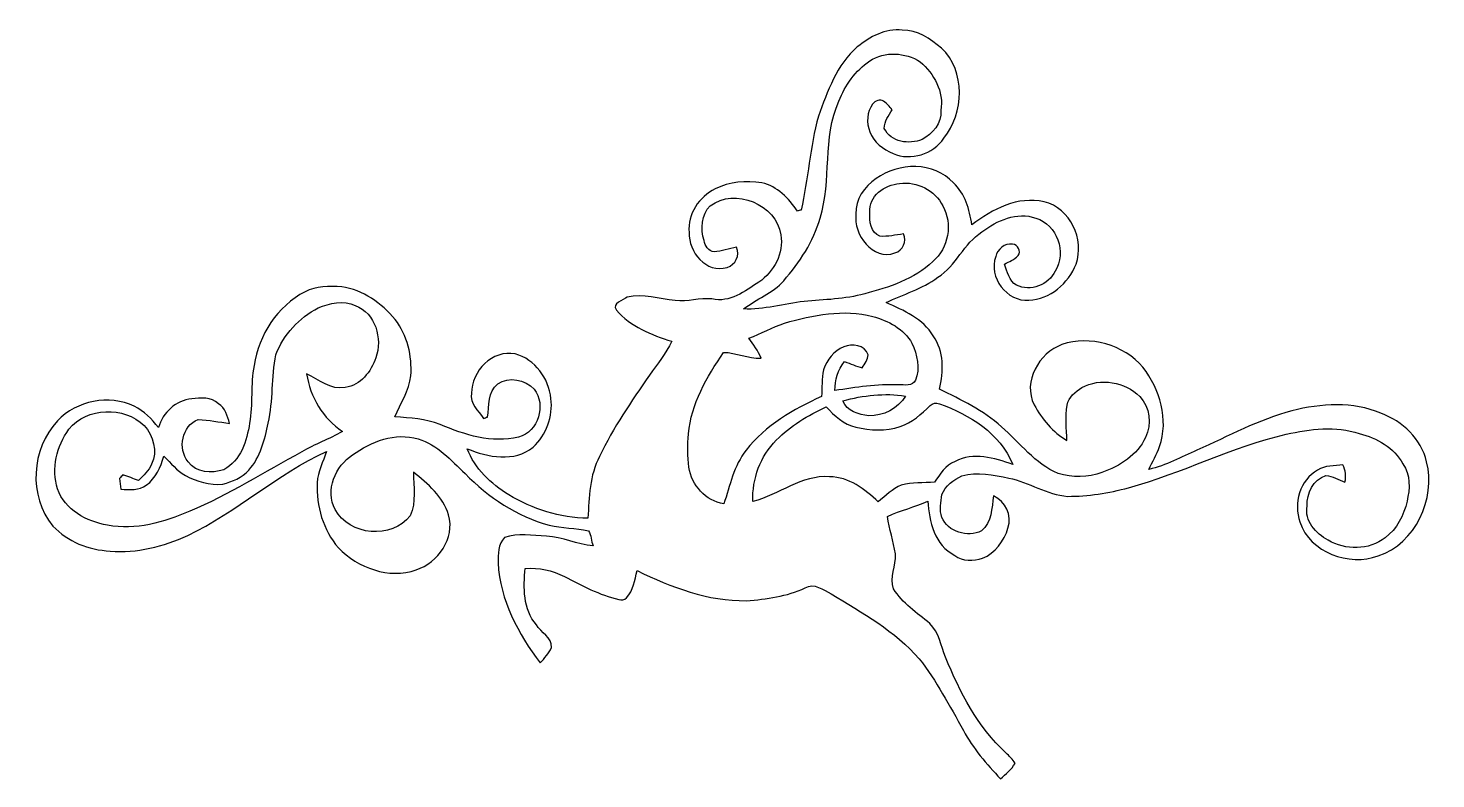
# Model space of a CAD drawing. Header units: centimetres. Extents: x -15.8 to 16.3, y -9.1 to 8.
import ezdxf

# ---------------------------------------------------------------- set-up
doc = ezdxf.new("R2010")
doc.units = ezdxf.units.CM
doc.header["$MEASUREMENT"] = 0
doc.layers.add('Layer 1', color=7, linetype='Continuous')

msp = doc.modelspace()

# ---------------------------------------------------------------- linework, layer by layer
at = {"layer": 'Layer 1', "color": 251}
for points, knots in [([(3.11714, 7.57237), (3.40607, 7.8045), (3.75885, 8.00206), (4.14514, 7.95443), (4.14514, 7.95443), (4.49051, 7.9696), (4.7879, 7.75264), (5.04331, 7.54733), (5.04331, 7.54733), (5.59541, 7.02063), (5.56189, 6.06072), (5.09446, 5.48816), (5.09446, 5.48816), (4.85175, 5.12304), (4.34234, 4.96217), (3.937, 5.13786), (3.937, 5.13786), (3.71087, 5.23134), (3.4925, 5.3975), (3.40642, 5.63421), (3.40642, 5.63421), (3.32176, 5.83812), (3.33728, 6.08894), (3.46816, 6.26957), (3.46816, 6.26957), (3.52637, 6.33659), (3.63855, 6.39057), (3.72004, 6.33166), (3.72004, 6.33166), (3.79624, 6.28156), (3.85198, 6.20677), (3.9116, 6.13869), (3.9116, 6.13869), (3.83505, 6.00498), (3.73415, 5.87446), (3.73486, 5.71183), (3.73486, 5.71183), (3.88514, 5.39433), (4.29966, 5.33823), (4.59846, 5.45712), (4.59846, 5.45712), (4.83941, 5.58659), (5.05284, 5.82859), (5.02638, 6.12105), (5.02638, 6.12105), (5.10399, 6.55108), (4.86657, 6.96101), (4.55542, 7.23512), (4.55542, 7.23512), (4.21252, 7.45031), (3.74862, 7.48065), (3.40184, 7.25417), (3.40184, 7.25417), (3.07658, 7.03227), (2.83563, 6.6989), (2.69875, 6.33166), (2.69875, 6.33166), (2.30999, 5.49381), (2.54529, 4.52967), (2.26624, 3.66289), (2.26624, 3.66289), (2.1209, 3.12279), (1.79705, 2.65148), (1.43616, 2.23308), (1.43616, 2.23308), (1.1871, 1.94239), (0.81139, 1.81857), (0.51682, 1.5875), (0.51682, 1.5875), (0.98672, 1.56422), (1.43898, 1.70744), (1.90218, 1.75719), (1.90218, 1.75719), (2.36467, 1.80411), (2.83563, 1.80728), (3.28648, 1.93322), (3.28648, 1.93322), (3.8414, 2.08386), (4.41784, 2.26201), (4.84329, 2.67088), (4.84329, 2.67088), (5.19606, 2.97533), (5.30789, 3.53519), (5.06836, 3.94088), (5.06836, 3.94088), (4.89479, 4.30318), (4.47781, 4.50532), (4.08481, 4.45594), (4.08481, 4.45594), (3.7532, 4.42172), (3.36091, 4.17089), (3.40678, 3.7913), (3.40678, 3.7913), (3.38878, 3.59798), (3.42124, 3.32881), (3.63149, 3.24838), (3.63149, 3.24838), (3.81388, 3.23815), (3.99274, 3.27625), (4.17195, 3.30271), (4.17195, 3.30271), (4.24956, 3.12737), (4.16137, 2.92841), (3.97545, 2.86702), (3.97545, 2.86702), (3.46816, 2.68711), (3.02401, 3.29071), (3.08645, 3.75567), (3.08645, 3.75567), (3.06564, 4.09469), (3.28013, 4.38468), (3.54824, 4.56494), (3.54824, 4.56494), (4.06224, 4.93712), (4.86516, 4.95829), (5.31495, 4.46828), (5.31495, 4.46828), (5.58306, 4.21958), (5.6769, 3.85974), (5.73581, 3.5119), (5.73581, 3.5119), (6.20183, 3.86574), (6.78251, 4.17477), (7.38646, 4.03366), (7.38646, 4.03366), (7.98371, 3.8929), (8.31815, 3.17571), (8.11495, 2.61338), (8.11495, 2.61338), (7.94032, 2.17523), (7.52157, 1.80516), (7.03651, 1.78682), (7.03651, 1.78682), (6.53838, 1.74766), (6.10623, 2.31422), (6.27874, 2.78448), (6.27874, 2.78448), (6.31896, 2.95169), (6.48794, 3.09492), (6.66362, 3.06881), (6.66362, 3.06881), (6.78109, 3.05894), (6.87564, 2.90336), (6.79097, 2.80599), (6.79097, 2.80599), (6.70736, 2.71392), (6.58566, 2.67088), (6.48053, 2.60879), (6.48053, 2.60879), (6.54473, 2.44263), (6.58036, 2.22426), (6.75428, 2.13254), (6.75428, 2.13254), (7.07072, 1.97097), (7.48806, 2.13642), (7.63764, 2.45251), (7.63764, 2.45251), (7.90504, 2.8762), (7.68103, 3.52072), (7.19737, 3.6643), (7.19737, 3.6643), (6.76134, 3.81106), (6.31084, 3.61068), (5.96618, 3.34892), (5.96618, 3.34892), (5.54955, 3.08363), (5.37633, 2.57175), (4.95617, 2.31069), (4.95617, 2.31069), (4.60022, 2.04541), (4.16877, 1.92158), (3.77366, 1.73214), (3.77366, 1.73214), (4.17654, 1.55222), (4.62033, 1.37125), (4.85316, 0.97084), (4.85316, 0.97084), (5.10787, 0.62124), (5.08529, 0.16016), (4.99639, -0.24271), (4.99639, -0.24271), (5.48675, -0.49424), (6.00287, -0.72249), (6.40997, -1.10349), (6.40997, -1.10349), (6.83366, -1.46791), (7.17444, -1.95086), (7.70467, -2.1717), (7.70467, -2.1717), (8.03063, -2.25743), (8.38906, -2.27577), (8.70761, -2.14877), (8.70761, -2.14877), (9.11472, -2.00413), (9.51512, -1.74801), (9.70456, -1.34514), (9.70456, -1.34514), (9.84321, -1.04422), (9.80899, -0.65581), (9.57051, -0.4124), (9.57051, -0.4124), (9.24031, -0.06703), (8.6681, 0.01658), (8.24653, -0.20496), (8.24653, -0.20496), (8.10577, -0.30762), (7.94209, -0.42616), (7.91175, -0.61101), (7.91175, -0.61101), (7.87329, -0.87877), (7.89129, -1.15076), (7.90751, -1.41958), (7.90751, -1.41958), (7.58578, -1.22943), (7.33531, -0.92886), (7.15962, -0.6036), (7.15962, -0.6036), (6.88587, -0.06597), (7.27181, 0.5782), (7.79357, 0.77611), (7.79357, 0.77611), (8.43245, 0.99378), (9.20468, 0.77082), (9.64142, 0.25718), (9.64142, 0.25718), (10.03794, -0.24236), (10.23479, -0.94086), (10.02489, -1.55787), (10.02489, -1.55787), (9.95892, -1.73743), (9.85873, -1.90183), (9.77935, -2.07574), (9.77935, -2.07574), (10.16706, -1.98861), (10.51877, -1.79811), (10.87755, -1.63477), (10.87755, -1.63477), (11.5951, -1.32221), (12.28725, -0.94086), (13.04749, -0.7366), (13.04749, -0.7366), (13.71106, -0.57256), (14.43919, -0.51823), (15.0809, -0.79551), (15.0809, -0.79551), (15.57373, -0.97543), (16.00059, -1.38113), (16.12477, -1.90147), (16.12477, -1.90147), (16.33467, -2.75484), (15.875, -3.76273), (15.01916, -4.05412), (15.01916, -4.05412), (14.34959, -4.29507), (13.46412, -3.98074), (13.22634, -3.27801), (13.22634, -3.27801), (13.08523, -2.85962), (13.2207, -2.30964), (13.6338, -2.09797), (13.6338, -2.09797), (13.80208, -1.97591), (14.01798, -2.00589), (14.21236, -1.97485), (14.21236, -1.97485), (14.26845, -2.09832), (14.29385, -2.23379), (14.25646, -2.36714), (14.25646, -2.36714), (14.10899, -2.32622), (13.9767, -2.21968), (13.82183, -2.21756), (13.82183, -2.21756), (13.53114, -2.30893), (13.38368, -2.62431), (13.39286, -2.91183), (13.39286, -2.91183), (13.32936, -3.25367), (13.59676, -3.54083), (13.87157, -3.69535), (13.87157, -3.69535), (14.26739, -3.92571), (14.80961, -3.9303), (15.17509, -3.6382), (15.17509, -3.6382), (15.44461, -3.44029), (15.60548, -3.12561), (15.67603, -2.80458), (15.67603, -2.80458), (15.742, -2.52307), (15.76035, -2.19781), (15.5829, -1.95192), (15.5829, -1.95192), (15.37794, -1.57833), (14.98565, -1.36031), (14.58489, -1.25942), (14.58489, -1.25942), (14.04691, -1.0728), (13.46129, -1.15288), (12.91766, -1.27494), (12.91766, -1.27494), (11.678, -1.5621), (10.53888, -2.16147), (9.31333, -2.49555), (9.31333, -2.49555), (8.85966, -2.61867), (8.39117, -2.69311), (7.92092, -2.69311), (7.92092, -2.69311), (7.44502, -2.65818), (7.04109, -2.36961), (6.57966, -2.27365), (6.57966, -2.27365), (6.23006, -2.20486), (5.85858, -2.12302), (5.50686, -2.22568), (5.50686, -2.22568), (5.31707, -2.31069), (5.12833, -2.45145), (5.05143, -2.65148), (5.05143, -2.65148), (5.02708, -2.82046), (4.99428, -3.00426), (5.04684, -3.17218), (5.04684, -3.17218), (5.19007, -3.50555), (5.63739, -3.64031), (5.95348, -3.48121), (5.95348, -3.48121), (6.19301, -3.28471), (6.18737, -2.9591), (6.23041, -2.68287), (6.23041, -2.68287), (6.50311, -2.80776), (6.65621, -3.12173), (6.5599, -3.41736), (6.5599, -3.41736), (6.47559, -3.70946), (6.2678, -3.99098), (5.97888, -4.10739), (5.97888, -4.10739), (5.77003, -4.16525), (5.52415, -4.18253), (5.34388, -4.04036), (5.34388, -4.04036), (4.89091, -3.81318), (4.75051, -3.26566), (4.73251, -2.79964), (4.73251, -2.79964), (4.4323, -2.93793), (4.10845, -3.01308), (3.80859, -3.15101), (3.80859, -3.15101), (3.84881, -3.44135), (3.943, -3.72004), (3.9878, -4.00967), (3.9878, -4.00967), (4.01249, -4.2732), (3.84563, -4.54589), (3.94652, -4.80236), (3.94652, -4.80236), (4.14972, -5.13433), (4.47992, -5.35411), (4.77344, -5.59999), (4.77344, -5.59999), (4.9911, -5.79861), (5.02285, -6.10905), (5.13609, -6.36729), (5.13609, -6.36729), (5.4543, -7.16915), (5.8734, -7.95761), (6.51228, -8.55133), (6.51228, -8.55133), (6.58389, -8.62894), (6.67561, -8.69562), (6.72359, -8.79334), (6.72359, -8.79334), (6.63822, -8.93198), (6.51087, -9.03711), (6.39233, -9.14576), (6.39233, -9.14576), (6.06884, -8.81027), (5.76157, -8.45114), (5.54249, -8.03769), (5.54249, -8.03769), (5.22605, -7.48101), (4.92654, -6.91021), (4.53355, -6.40256), (4.53355, -6.40256), (3.97686, -5.77144), (3.23568, -5.34882), (2.52095, -4.92231), (2.52095, -4.92231), (2.34421, -4.82917), (2.13113, -4.65843), (1.92617, -4.78437), (1.92617, -4.78437), (1.50601, -4.97734), (1.04387, -5.04472), (0.58632, -5.07577), (0.58632, -5.07577), (-0.29528, -5.09023), (-1.13101, -4.77026), (-1.911, -4.38926), (-1.911, -4.38926), (-1.96815, -4.60093), (-1.99708, -4.84152), (-2.153, -5.00909), (-2.153, -5.00909), (-2.19851, -5.05989), (-2.27048, -5.06377), (-2.33292, -5.04966), (-2.33292, -5.04966), (-2.77389, -4.94771), (-3.17253, -4.72828), (-3.57329, -4.52649), (-3.57329, -4.52649), (-3.84669, -4.37444), (-4.15925, -4.3247), (-4.46828, -4.33776), (-4.46828, -4.33776), (-4.5152, -4.77555), (-4.51873, -5.27473), (-4.21428, -5.6261), (-4.21428, -5.6261), (-4.11374, -5.81201), (-3.85022, -5.90762), (-3.86609, -6.14821), (-3.86609, -6.14821), (-3.93841, -6.27486), (-4.0259, -6.39374), (-4.12679, -6.49923), (-4.12679, -6.49923), (-4.62703, -5.83459), (-5.0479, -5.06166), (-5.08847, -4.21428), (-5.08847, -4.21428), (-5.09023, -4.01743), (-5.086, -3.78107), (-4.94348, -3.62938), (-4.94348, -3.62938), (-4.63797, -3.52848), (-4.29824, -3.58634), (-3.98286, -3.59869), (-3.98286, -3.59869), (-3.61915, -3.62656), (-3.28295, -3.79554), (-2.91994, -3.82129), (-2.91994, -3.82129), (-2.96086, -3.71122), (-2.95451, -3.58246), (-3.02507, -3.48403), (-3.02507, -3.48403), (-3.31752, -3.40819), (-3.62726, -3.42759), (-3.91971, -3.34892), (-3.91971, -3.34892), (-4.65667, -3.15313), (-5.31389, -2.71604), (-5.84271, -2.17382), (-5.84271, -2.17382), (-6.16268, -1.86655), (-6.47524, -1.51447), (-6.91374, -1.38113), (-6.91374, -1.38113), (-7.43832, -1.2252), (-7.98901, -1.43722), (-8.41163, -1.7459), (-8.41163, -1.7459), (-8.81063, -1.99425), (-9.03958, -2.55764), (-8.81204, -2.99191), (-8.81204, -2.99191), (-8.48819, -3.59375), (-7.51487, -3.68335), (-7.09613, -3.13408), (-7.09613, -3.13408), (-6.95396, -2.82434), (-7.02169, -2.47297), (-7.02275, -2.14383), (-7.02275, -2.14383), (-6.6929, -2.40242), (-6.34365, -2.70051), (-6.22088, -3.1175), (-6.22088, -3.1175), (-6.06319, -3.6516), (-6.46254, -4.20476), (-6.95889, -4.37197), (-6.95889, -4.37197), (-7.58402, -4.59317), (-8.28887, -4.32329), (-8.73795, -3.86962), (-8.73795, -3.86962), (-9.08509, -3.46181), (-9.24701, -2.91324), (-9.22302, -2.38231), (-9.22302, -2.38231), (-9.20468, -2.12866), (-9.0872, -1.90147), (-9.00501, -1.66582), (-9.00501, -1.66582), (-10.13636, -2.18123), (-11.05923, -3.05047), (-12.1793, -3.58704), (-12.1793, -3.58704), (-12.73316, -3.83822), (-13.34241, -3.99909), (-13.95377, -3.94229), (-13.95377, -3.94229), (-14.43814, -3.91971), (-14.92462, -3.72851), (-15.25905, -3.37044), (-15.25905, -3.37044), (-15.8242, -2.69028), (-15.75576, -1.60373), (-15.15286, -0.96943), (-15.15286, -0.96943), (-14.71789, -0.502), (-13.97776, -0.36371), (-13.40097, -0.63218), (-13.40097, -0.63218), (-13.17943, -0.74683), (-12.99739, -0.92463), (-12.84676, -1.12078), (-12.84676, -1.12078), (-12.74445, -0.77929), (-12.45306, -0.49953), (-12.08864, -0.46461), (-12.08864, -0.46461), (-11.88614, -0.44732), (-11.63638, -0.41557), (-11.47798, -0.57644), (-11.47798, -0.57644), (-11.3157, -0.67028), (-11.27513, -0.86184), (-11.22257, -1.02658), (-11.22257, -1.02658), (-11.46104, -0.99871), (-11.69741, -0.94015), (-11.93871, -0.93945), (-11.93871, -0.93945), (-12.31194, -1.07703), (-12.41213, -1.6069), (-12.17154, -1.905), (-12.17154, -1.905), (-11.98739, -2.16147), (-11.62967, -2.17452), (-11.35451, -2.08421), (-11.35451, -2.08421), (-10.96821, -1.87925), (-10.82851, -1.42416), (-10.76607, -1.01918), (-10.76607, -1.01918), (-10.68246, -0.58526), (-10.75373, -0.13723), (-10.66165, 0.29492), (-10.66165, 0.29492), (-10.55688, 0.99272), (-10.13248, 1.65347), (-9.4996, 1.9812), (-9.4996, 1.9812), (-9.24207, 2.11208), (-8.94292, 2.10749), (-8.6614, 2.09621), (-8.6614, 2.09621), (-8.17598, 2.01859), (-7.74735, 1.7212), (-7.44114, 1.34514), (-7.44114, 1.34514), (-7.15821, 0.98601), (-7.04956, 0.51329), (-7.08096, 0.06279), (-7.08096, 0.06279), (-7.11482, -0.28011), (-7.31979, -0.56621), (-7.44643, -0.87842), (-7.44643, -0.87842), (-7.09859, -0.90064), (-6.74229, -0.9211), (-6.41491, -1.05304), (-6.41491, -1.05304), (-5.85258, -1.28658), (-5.22993, -1.48766), (-4.61857, -1.3402), (-4.61857, -1.3402), (-4.17266, -1.21426), (-3.9818, -0.60501), (-4.26508, -0.24165), (-4.26508, -0.24165), (-4.47463, -0.0254), (-4.84188, 0.05186), (-5.09764, -0.12453), (-5.09764, -0.12453), (-5.32236, -0.30304), (-5.29202, -0.62865), (-5.32977, -0.88053), (-5.32977, -0.88053), (-5.35234, -0.88794), (-5.3975, -0.90311), (-5.42008, -0.91087), (-5.42008, -0.91087), (-5.53791, -0.73695), (-5.74463, -0.57256), (-5.6956, -0.3369), (-5.6956, -0.3369), (-5.69877, 0.16757), (-5.21617, 0.66322), (-4.69759, 0.56021), (-4.69759, 0.56021), (-4.24603, 0.4378), (-3.92536, 0.00176), (-3.88091, -0.45579), (-3.88091, -0.45579), (-3.83223, -0.86043), (-3.98321, -1.29434), (-4.28837, -1.5681), (-4.28837, -1.5681), (-4.71382, -1.91735), (-5.32659, -1.80234), (-5.79402, -1.60443), (-5.79402, -1.60443), (-5.62398, -2.05811), (-5.24792, -2.40736), (-4.84681, -2.66171), (-4.84681, -2.66171), (-4.29754, -2.97956), (-3.67594, -3.19546), (-3.03459, -3.18911), (-3.03459, -3.18911), (-3.01202, -2.71321), (-2.99826, -2.21227), (-2.77072, -1.78082), (-2.77072, -1.78082), (-2.45886, -1.12219), (-2.04223, -0.51999), (-1.62948, 0.07832), (-1.62948, 0.07832), (-1.45768, 0.33302), (-1.24883, 0.56691), (-1.12289, 0.84984), (-1.12289, 0.84984), (-1.58538, 0.99695), (-2.06446, 1.18392), (-2.38689, 1.56316), (-2.38689, 1.56316), (-2.50049, 1.72014), (-2.23167, 1.78611), (-2.13854, 1.85702), (-2.13854, 1.85702), (-1.77377, 1.94204), (-1.40476, 1.81998), (-1.0414, 1.77835), (-1.0414, 1.77835), (-0.75988, 1.74449), (-0.48366, 1.8482), (-0.20179, 1.81575), (-0.20179, 1.81575), (0.20003, 1.72508), (0.55527, 1.99214), (0.86995, 2.20028), (0.86995, 2.20028), (1.21356, 2.43699), (1.44427, 2.85856), (1.37195, 3.28224), (1.37195, 3.28224), (1.27529, 3.97334), (0.3108, 4.36915), (-0.23989, 3.94406), (-0.23989, 3.94406), (-0.44697, 3.7465), (-0.46002, 3.41066), (-0.38382, 3.14995), (-0.38382, 3.14995), (-0.36195, 3.03107), (-0.28152, 2.91042), (-0.15522, 2.88925), (-0.15522, 2.88925), (0.01976, 2.90301), (0.18556, 2.97251), (0.35948, 2.99579), (0.35948, 2.99579), (0.44379, 2.81129), (0.33196, 2.59644), (0.14429, 2.53647), (0.14429, 2.53647), (-0.33655, 2.38795), (-0.73978, 2.89595), (-0.72249, 3.33516), (-0.72249, 3.33516), (-0.77082, 3.7525), (-0.49424, 4.1529), (-0.12665, 4.32823), (-0.12665, 4.32823), (0.19509, 4.50568), (0.58032, 4.5212), (0.93627, 4.46723), (0.93627, 4.46723), (1.28976, 4.38997), (1.55681, 4.1148), (1.74907, 3.82199), (1.74907, 3.82199), (1.77059, 3.82799), (1.81292, 3.84034), (1.83444, 3.84669), (1.83444, 3.84669), (1.99743, 4.55577), (2.03588, 5.28849), (2.23061, 5.99087), (2.23061, 5.99087), (2.43805, 6.55602), (2.64442, 7.16986), (3.11714, 7.57237), (3.11714, 7.57237), (3.11714, 7.57237), (3.11714, 7.57237), (3.11714, 7.57237)], [0, 0, 0, 0, 0.00555556, 0.00555556, 0.00555556, 0.00555556, 0.01111111, 0.01111111, 0.01111111, 0.01111111, 0.01666667, 0.01666667, 0.01666667, 0.01666667, 0.02222222, 0.02222222, 0.02222222, 0.02222222, 0.02777778, 0.02777778, 0.02777778, 0.02777778, 0.03333333, 0.03333333, 0.03333333, 0.03333333, 0.03888889, 0.03888889, 0.03888889, 0.03888889, 0.04444444, 0.04444444, 0.04444444, 0.04444444, 0.05, 0.05, 0.05, 0.05, 0.05555556, 0.05555556, 0.05555556, 0.05555556, 0.06111111, 0.06111111, 0.06111111, 0.06111111, 0.06666667, 0.06666667, 0.06666667, 0.06666667, 0.07222222, 0.07222222, 0.07222222, 0.07222222, 0.07777778, 0.07777778, 0.07777778, 0.07777778, 0.08333333, 0.08333333, 0.08333333, 0.08333333, 0.08888889, 0.08888889, 0.08888889, 0.08888889, 0.09444444, 0.09444444, 0.09444444, 0.09444444, 0.1, 0.1, 0.1, 0.1, 0.10555556, 0.10555556, 0.10555556, 0.10555556, 0.11111111, 0.11111111, 0.11111111, 0.11111111, 0.11666667, 0.11666667, 0.11666667, 0.11666667, 0.12222222, 0.12222222, 0.12222222, 0.12222222, 0.12777778, 0.12777778, 0.12777778, 0.12777778, 0.13333333, 0.13333333, 0.13333333, 0.13333333, 0.13888889, 0.13888889, 0.13888889, 0.13888889, 0.14444444, 0.14444444, 0.14444444, 0.14444444, 0.15, 0.15, 0.15, 0.15, 0.15555556, 0.15555556, 0.15555556, 0.15555556, 0.16111111, 0.16111111, 0.16111111, 0.16111111, 0.16666667, 0.16666667, 0.16666667, 0.16666667, 0.17222222, 0.17222222, 0.17222222, 0.17222222, 0.17777778, 0.17777778, 0.17777778, 0.17777778, 0.18333333, 0.18333333, 0.18333333, 0.18333333, 0.18888889, 0.18888889, 0.18888889, 0.18888889, 0.19444444, 0.19444444, 0.19444444, 0.19444444, 0.2, 0.2, 0.2, 0.2, 0.20555556, 0.20555556, 0.20555556, 0.20555556, 0.21111111, 0.21111111, 0.21111111, 0.21111111, 0.21666667, 0.21666667, 0.21666667, 0.21666667, 0.22222222, 0.22222222, 0.22222222, 0.22222222, 0.22777778, 0.22777778, 0.22777778, 0.22777778, 0.23333333, 0.23333333, 0.23333333, 0.23333333, 0.23888889, 0.23888889, 0.23888889, 0.23888889, 0.24444444, 0.24444444, 0.24444444, 0.24444444, 0.25, 0.25, 0.25, 0.25, 0.25555556, 0.25555556, 0.25555556, 0.25555556, 0.26111111, 0.26111111, 0.26111111, 0.26111111, 0.26666667, 0.26666667, 0.26666667, 0.26666667, 0.27222222, 0.27222222, 0.27222222, 0.27222222, 0.27777778, 0.27777778, 0.27777778, 0.27777778, 0.28333333, 0.28333333, 0.28333333, 0.28333333, 0.28888889, 0.28888889, 0.28888889, 0.28888889, 0.29444444, 0.29444444, 0.29444444, 0.29444444, 0.3, 0.3, 0.3, 0.3, 0.30555556, 0.30555556, 0.30555556, 0.30555556, 0.31111111, 0.31111111, 0.31111111, 0.31111111, 0.31666667, 0.31666667, 0.31666667, 0.31666667, 0.32222222, 0.32222222, 0.32222222, 0.32222222, 0.32777778, 0.32777778, 0.32777778, 0.32777778, 0.33333333, 0.33333333, 0.33333333, 0.33333333, 0.33888889, 0.33888889, 0.33888889, 0.33888889, 0.34444444, 0.34444444, 0.34444444, 0.34444444, 0.35, 0.35, 0.35, 0.35, 0.35555556, 0.35555556, 0.35555556, 0.35555556, 0.36111111, 0.36111111, 0.36111111, 0.36111111, 0.36666667, 0.36666667, 0.36666667, 0.36666667, 0.37222222, 0.37222222, 0.37222222, 0.37222222, 0.37777778, 0.37777778, 0.37777778, 0.37777778, 0.38333333, 0.38333333, 0.38333333, 0.38333333, 0.38888889, 0.38888889, 0.38888889, 0.38888889, 0.39444444, 0.39444444, 0.39444444, 0.39444444, 0.4, 0.4, 0.4, 0.4, 0.40555556, 0.40555556, 0.40555556, 0.40555556, 0.41111111, 0.41111111, 0.41111111, 0.41111111, 0.41666667, 0.41666667, 0.41666667, 0.41666667, 0.42222222, 0.42222222, 0.42222222, 0.42222222, 0.42777778, 0.42777778, 0.42777778, 0.42777778, 0.43333333, 0.43333333, 0.43333333, 0.43333333, 0.43888889, 0.43888889, 0.43888889, 0.43888889, 0.44444444, 0.44444444, 0.44444444, 0.44444444, 0.45, 0.45, 0.45, 0.45, 0.45555556, 0.45555556, 0.45555556, 0.45555556, 0.46111111, 0.46111111, 0.46111111, 0.46111111, 0.46666667, 0.46666667, 0.46666667, 0.46666667, 0.47222222, 0.47222222, 0.47222222, 0.47222222, 0.47777778, 0.47777778, 0.47777778, 0.47777778, 0.48333333, 0.48333333, 0.48333333, 0.48333333, 0.48888889, 0.48888889, 0.48888889, 0.48888889, 0.49444444, 0.49444444, 0.49444444, 0.49444444, 0.5, 0.5, 0.5, 0.5, 0.50555556, 0.50555556, 0.50555556, 0.50555556, 0.51111111, 0.51111111, 0.51111111, 0.51111111, 0.51666667, 0.51666667, 0.51666667, 0.51666667, 0.52222222, 0.52222222, 0.52222222, 0.52222222, 0.52777778, 0.52777778, 0.52777778, 0.52777778, 0.53333333, 0.53333333, 0.53333333, 0.53333333, 0.53888889, 0.53888889, 0.53888889, 0.53888889, 0.54444444, 0.54444444, 0.54444444, 0.54444444, 0.55, 0.55, 0.55, 0.55, 0.55555556, 0.55555556, 0.55555556, 0.55555556, 0.56111111, 0.56111111, 0.56111111, 0.56111111, 0.56666667, 0.56666667, 0.56666667, 0.56666667, 0.57222222, 0.57222222, 0.57222222, 0.57222222, 0.57777778, 0.57777778, 0.57777778, 0.57777778, 0.58333333, 0.58333333, 0.58333333, 0.58333333, 0.58888889, 0.58888889, 0.58888889, 0.58888889, 0.59444444, 0.59444444, 0.59444444, 0.59444444, 0.6, 0.6, 0.6, 0.6, 0.60555556, 0.60555556, 0.60555556, 0.60555556, 0.61111111, 0.61111111, 0.61111111, 0.61111111, 0.61666667, 0.61666667, 0.61666667, 0.61666667, 0.62222222, 0.62222222, 0.62222222, 0.62222222, 0.62777778, 0.62777778, 0.62777778, 0.62777778, 0.63333333, 0.63333333, 0.63333333, 0.63333333, 0.63888889, 0.63888889, 0.63888889, 0.63888889, 0.64444444, 0.64444444, 0.64444444, 0.64444444, 0.65, 0.65, 0.65, 0.65, 0.65555556, 0.65555556, 0.65555556, 0.65555556, 0.66111111, 0.66111111, 0.66111111, 0.66111111, 0.66666667, 0.66666667, 0.66666667, 0.66666667, 0.67222222, 0.67222222, 0.67222222, 0.67222222, 0.67777778, 0.67777778, 0.67777778, 0.67777778, 0.68333333, 0.68333333, 0.68333333, 0.68333333, 0.68888889, 0.68888889, 0.68888889, 0.68888889, 0.69444444, 0.69444444, 0.69444444, 0.69444444, 0.7, 0.7, 0.7, 0.7, 0.70555556, 0.70555556, 0.70555556, 0.70555556, 0.71111111, 0.71111111, 0.71111111, 0.71111111, 0.71666667, 0.71666667, 0.71666667, 0.71666667, 0.72222222, 0.72222222, 0.72222222, 0.72222222, 0.72777778, 0.72777778, 0.72777778, 0.72777778, 0.73333333, 0.73333333, 0.73333333, 0.73333333, 0.73888889, 0.73888889, 0.73888889, 0.73888889, 0.74444444, 0.74444444, 0.74444444, 0.74444444, 0.75, 0.75, 0.75, 0.75, 0.75555556, 0.75555556, 0.75555556, 0.75555556, 0.76111111, 0.76111111, 0.76111111, 0.76111111, 0.76666667, 0.76666667, 0.76666667, 0.76666667, 0.77222222, 0.77222222, 0.77222222, 0.77222222, 0.77777778, 0.77777778, 0.77777778, 0.77777778, 0.78333333, 0.78333333, 0.78333333, 0.78333333, 0.78888889, 0.78888889, 0.78888889, 0.78888889, 0.79444444, 0.79444444, 0.79444444, 0.79444444, 0.8, 0.8, 0.8, 0.8, 0.80555556, 0.80555556, 0.80555556, 0.80555556, 0.81111111, 0.81111111, 0.81111111, 0.81111111, 0.81666667, 0.81666667, 0.81666667, 0.81666667, 0.82222222, 0.82222222, 0.82222222, 0.82222222, 0.82777778, 0.82777778, 0.82777778, 0.82777778, 0.83333333, 0.83333333, 0.83333333, 0.83333333, 0.83888889, 0.83888889, 0.83888889, 0.83888889, 0.84444444, 0.84444444, 0.84444444, 0.84444444, 0.85, 0.85, 0.85, 0.85, 0.85555556, 0.85555556, 0.85555556, 0.85555556, 0.86111111, 0.86111111, 0.86111111, 0.86111111, 0.86666667, 0.86666667, 0.86666667, 0.86666667, 0.87222222, 0.87222222, 0.87222222, 0.87222222, 0.87777778, 0.87777778, 0.87777778, 0.87777778, 0.88333333, 0.88333333, 0.88333333, 0.88333333, 0.88888889, 0.88888889, 0.88888889, 0.88888889, 0.89444444, 0.89444444, 0.89444444, 0.89444444, 0.9, 0.9, 0.9, 0.9, 0.90555556, 0.90555556, 0.90555556, 0.90555556, 0.91111111, 0.91111111, 0.91111111, 0.91111111, 0.91666667, 0.91666667, 0.91666667, 0.91666667, 0.92222222, 0.92222222, 0.92222222, 0.92222222, 0.92777778, 0.92777778, 0.92777778, 0.92777778, 0.93333333, 0.93333333, 0.93333333, 0.93333333, 0.93888889, 0.93888889, 0.93888889, 0.93888889, 0.94444444, 0.94444444, 0.94444444, 0.94444444, 0.95, 0.95, 0.95, 0.95, 0.95555556, 0.95555556, 0.95555556, 0.95555556, 0.96111111, 0.96111111, 0.96111111, 0.96111111, 0.96666667, 0.96666667, 0.96666667, 0.96666667, 0.97222222, 0.97222222, 0.97222222, 0.97222222, 0.97777778, 0.97777778, 0.97777778, 0.97777778, 0.98333333, 0.98333333, 0.98333333, 0.98333333, 0.98888889, 0.98888889, 0.98888889, 0.98888889, 1, 1, 1, 1]), ([(-9.19656, 1.61008), (-9.63789, 1.391), (-9.98855, 0.99907), (-10.16776, 0.54151), (-10.16776, 0.54151), (-10.26125, 0.02681), (-10.22632, -0.50483), (-10.33815, -1.01812), (-10.33815, -1.01812), (-10.42282, -1.39594), (-10.51313, -1.79811), (-10.78371, -2.09268), (-10.78371, -2.09268), (-10.93788, -2.26624), (-11.15871, -2.35726), (-11.37849, -2.41371), (-11.37849, -2.41371), (-11.67659, -2.43981), (-11.97257, -2.35938), (-12.23186, -2.21721), (-12.23186, -2.21721), (-12.42871, -2.11208), (-12.56277, -1.92758), (-12.72223, -1.77659), (-12.72223, -1.77659), (-12.80019, -2.02212), (-12.90567, -2.28283), (-13.12474, -2.43487), (-13.12474, -2.43487), (-13.2902, -2.55693), (-13.51104, -2.54247), (-13.70612, -2.53224), (-13.70612, -2.53224), (-13.71706, -2.45004), (-13.72764, -2.36784), (-13.73681, -2.286), (-13.73681, -2.286), (-13.71071, -2.25743), (-13.6846, -2.22885), (-13.6585, -2.20063), (-13.6585, -2.20063), (-13.53961, -2.24296), (-13.42178, -2.28741), (-13.30325, -2.33116), (-13.30325, -2.33116), (-13.19107, -2.21686), (-13.06513, -2.10926), (-13.00339, -1.95686), (-13.00339, -1.95686), (-12.85593, -1.66688), (-12.97093, -1.30775), (-13.17202, -1.07244), (-13.17202, -1.07244), (-13.63486, -0.62724), (-14.48047, -0.65299), (-14.89216, -1.15817), (-14.89216, -1.15817), (-15.1765, -1.54129), (-15.29786, -2.06199), (-15.15286, -2.52307), (-15.15286, -2.52307), (-14.98812, -3.00249), (-14.48506, -3.27025), (-14.01057, -3.35068), (-14.01057, -3.35068), (-13.36887, -3.48156), (-12.72081, -3.27766), (-12.13309, -3.03354), (-12.13309, -3.03354), (-11.24268, -2.65712), (-10.42423, -2.13642), (-9.57545, -1.67852), (-9.57545, -1.67852), (-9.27735, -1.49825), (-8.94468, -1.38571), (-8.64411, -1.21003), (-8.64411, -1.21003), (-9.09003, -0.91722), (-9.38177, -0.4191), (-9.46256, 0.10372), (-9.46256, 0.10372), (-9.17822, -0.02364), (-8.91328, -0.2734), (-8.57885, -0.20496), (-8.57885, -0.20496), (-8.22784, -0.16404), (-7.99465, 0.16051), (-7.88, 0.47202), (-7.88, 0.47202), (-7.72901, 0.90734), (-7.88423, 1.49648), (-8.35307, 1.66299), (-8.35307, 1.66299), (-8.62083, 1.79035), (-8.93586, 1.72191), (-9.19656, 1.61008), (-9.19656, 1.61008), (-9.19656, 1.61008), (-9.19656, 1.61008), (-9.19656, 1.61008)], [0, 0, 0, 0, 0.03846154, 0.03846154, 0.03846154, 0.03846154, 0.07692308, 0.07692308, 0.07692308, 0.07692308, 0.11538462, 0.11538462, 0.11538462, 0.11538462, 0.15384615, 0.15384615, 0.15384615, 0.15384615, 0.19230769, 0.19230769, 0.19230769, 0.19230769, 0.23076923, 0.23076923, 0.23076923, 0.23076923, 0.26923077, 0.26923077, 0.26923077, 0.26923077, 0.30769231, 0.30769231, 0.30769231, 0.30769231, 0.34615385, 0.34615385, 0.34615385, 0.34615385, 0.38461538, 0.38461538, 0.38461538, 0.38461538, 0.42307692, 0.42307692, 0.42307692, 0.42307692, 0.46153846, 0.46153846, 0.46153846, 0.46153846, 0.5, 0.5, 0.5, 0.5, 0.53846154, 0.53846154, 0.53846154, 0.53846154, 0.57692308, 0.57692308, 0.57692308, 0.57692308, 0.61538462, 0.61538462, 0.61538462, 0.61538462, 0.65384615, 0.65384615, 0.65384615, 0.65384615, 0.69230769, 0.69230769, 0.69230769, 0.69230769, 0.73076923, 0.73076923, 0.73076923, 0.73076923, 0.76923077, 0.76923077, 0.76923077, 0.76923077, 0.80769231, 0.80769231, 0.80769231, 0.80769231, 0.84615385, 0.84615385, 0.84615385, 0.84615385, 0.88461538, 0.88461538, 0.88461538, 0.88461538, 0.92307692, 0.92307692, 0.92307692, 0.92307692, 1, 1, 1, 1]), ([(1.45732, 1.264), (1.17475, 1.1751), (0.92075, 1.01847), (0.641, 0.92181), (0.641, 0.92181), (0.74048, 0.77505), (0.85972, 0.63676), (0.91793, 0.46673), (0.91793, 0.46673), (0.62794, 0.44591), (0.35313, 0.59761), (0.06209, 0.59549), (0.06209, 0.59549), (-0.32068, 0.03669), (-0.67804, -0.57856), (-0.73978, -1.26683), (-0.73978, -1.26683), (-0.76376, -1.51977), (-0.76694, -1.77765), (-0.72813, -2.02953), (-0.72813, -2.02953), (-0.67239, -2.43346), (-0.34149, -2.79859), (0.06562, -2.86667), (0.06562, -2.86667), (0.21308, -2.44969), (0.29245, -1.99002), (0.58103, -1.63971), (0.58103, -1.63971), (1.01459, -1.06786), (1.65806, -0.70168), (2.30258, -0.41275), (2.30258, -0.41275), (2.31493, -0.2092), (2.30505, -0.00212), (2.34386, 0.19826), (2.34386, 0.19826), (2.4257, 0.42016), (2.58127, 0.63218), (2.80741, 0.72143), (2.80741, 0.72143), (3.00037, 0.80081), (3.29283, 0.76764), (3.36515, 0.54257), (3.36515, 0.54257), (3.36338, 0.42933), (3.2833, 0.33867), (3.23109, 0.24377), (3.23109, 0.24377), (3.09386, 0.28328), (2.96122, 0.33267), (2.82857, 0.38382), (2.82857, 0.38382), (2.66947, 0.19861), (2.61444, -0.03528), (2.60703, -0.27552), (2.60703, -0.27552), (3.08822, -0.20638), (3.57011, -0.12136), (4.05906, -0.14887), (4.05906, -0.14887), (4.19382, -0.14041), (4.37727, -0.18662), (4.44959, -0.04092), (4.44959, -0.04092), (4.55577, 0.23248), (4.48416, 0.54575), (4.36704, 0.80469), (4.36704, 0.80469), (4.1843, 1.13418), (3.81988, 1.3208), (3.46922, 1.41817), (3.46922, 1.41817), (2.80141, 1.5875), (2.10573, 1.45274), (1.45732, 1.264), (1.45732, 1.264), (1.45732, 1.264), (1.45732, 1.264), (1.45732, 1.264)], [0, 0, 0, 0, 0.04761905, 0.04761905, 0.04761905, 0.04761905, 0.0952381, 0.0952381, 0.0952381, 0.0952381, 0.14285714, 0.14285714, 0.14285714, 0.14285714, 0.19047619, 0.19047619, 0.19047619, 0.19047619, 0.23809524, 0.23809524, 0.23809524, 0.23809524, 0.28571429, 0.28571429, 0.28571429, 0.28571429, 0.33333333, 0.33333333, 0.33333333, 0.33333333, 0.38095238, 0.38095238, 0.38095238, 0.38095238, 0.42857143, 0.42857143, 0.42857143, 0.42857143, 0.47619048, 0.47619048, 0.47619048, 0.47619048, 0.52380952, 0.52380952, 0.52380952, 0.52380952, 0.57142857, 0.57142857, 0.57142857, 0.57142857, 0.61904762, 0.61904762, 0.61904762, 0.61904762, 0.66666667, 0.66666667, 0.66666667, 0.66666667, 0.71428571, 0.71428571, 0.71428571, 0.71428571, 0.76190476, 0.76190476, 0.76190476, 0.76190476, 0.80952381, 0.80952381, 0.80952381, 0.80952381, 0.85714286, 0.85714286, 0.85714286, 0.85714286, 0.9047619, 0.9047619, 0.9047619, 0.9047619, 1, 1, 1, 1]), ([(4.78437, -0.62054), (4.5847, -0.81598), (4.36492, -1.00542), (4.09787, -1.09961), (4.09787, -1.09961), (3.77014, -1.2125), (3.41454, -1.18251), (3.08116, -1.11513), (3.08116, -1.11513), (2.80776, -1.04951), (2.59574, -0.8509), (2.41018, -0.65052), (2.41018, -0.65052), (1.99037, -0.83573), (1.59385, -1.08409), (1.26753, -1.40864), (1.26753, -1.40864), (0.90241, -1.77271), (0.71508, -2.29553), (0.7306, -2.80811), (0.7306, -2.80811), (1.32927, -2.66277), (1.84221, -2.19604), (2.48603, -2.24649), (2.48603, -2.24649), (2.92523, -2.24719), (3.29283, -2.53118), (3.59622, -2.82046), (3.59622, -2.82046), (3.7652, -2.68499), (3.9176, -2.51672), (4.12291, -2.43593), (4.12291, -2.43593), (4.37021, -2.37384), (4.6288, -2.38407), (4.88139, -2.37031), (4.88139, -2.37031), (5.01368, -2.18863), (5.12692, -1.97944), (5.35234, -1.89689), (5.35234, -1.89689), (5.76298, -1.67499), (6.25651, -1.81645), (6.66821, -1.96215), (6.66821, -1.96215), (6.38104, -1.25166), (5.68501, -0.82797), (4.99463, -0.57609), (4.99463, -0.57609), (4.92054, -0.54363), (4.83799, -0.55951), (4.78437, -0.62054)], [0, 0, 0, 0, 0.07142857, 0.07142857, 0.07142857, 0.07142857, 0.14285714, 0.14285714, 0.14285714, 0.14285714, 0.21428571, 0.21428571, 0.21428571, 0.21428571, 0.28571429, 0.28571429, 0.28571429, 0.28571429, 0.35714286, 0.35714286, 0.35714286, 0.35714286, 0.42857143, 0.42857143, 0.42857143, 0.42857143, 0.5, 0.5, 0.5, 0.5, 0.57142857, 0.57142857, 0.57142857, 0.57142857, 0.64285714, 0.64285714, 0.64285714, 0.64285714, 0.71428571, 0.71428571, 0.71428571, 0.71428571, 0.78571429, 0.78571429, 0.78571429, 0.78571429, 0.85714286, 0.85714286, 0.85714286, 0.85714286, 1, 1, 1, 1]), ([(2.78906, -0.51012), (2.8829, -0.74789), (3.15172, -0.82374), (3.38032, -0.85231), (3.38032, -0.85231), (3.71299, -0.85725), (4.04777, -0.69391), (4.21887, -0.40181), (4.21887, -0.40181), (3.74121, -0.32561), (3.25332, -0.3877), (2.78906, -0.51012), (2.78906, -0.51012), (2.78906, -0.51012), (2.78906, -0.51012), (2.78906, -0.51012)], [0, 0, 0, 0, 0.2, 0.2, 0.2, 0.2, 0.4, 0.4, 0.4, 0.4, 0.6, 0.6, 0.6, 0.6, 1, 1, 1, 1])]:
    msp.add_open_spline(points, degree=3, knots=knots, dxfattribs=at)

doc.saveas('drawing.dxf')
